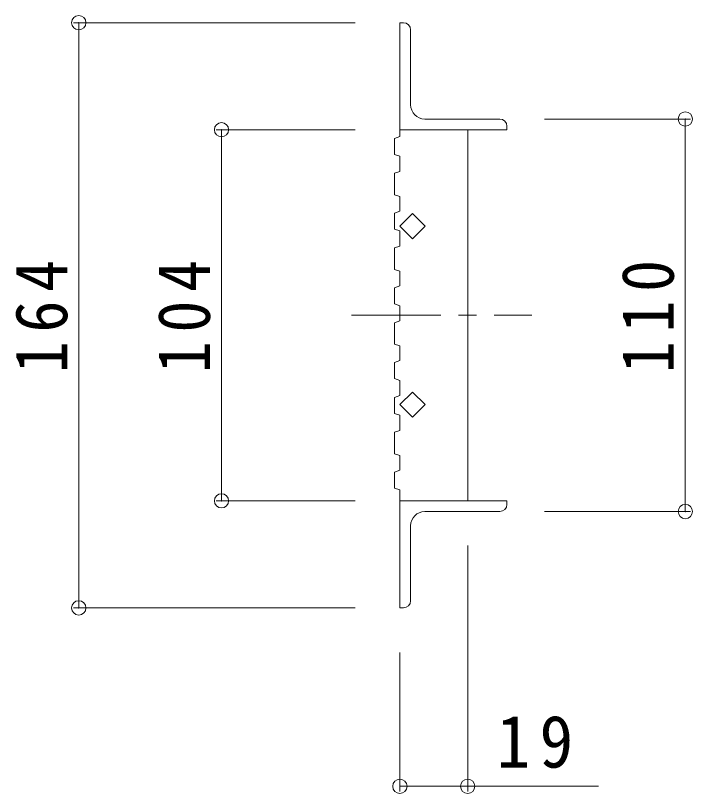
# Model space of a CAD drawing. Units: millimetres, scale not verified. Extents: x -732 to 815, y -684 to 500.
# Drawn here: x 490.5 to 680.2, y 132.4 to 350.4 of the extents above; entities that cross this region are included whole.
import ezdxf

# ---------------------------------------------------------------- set-up
doc = ezdxf.new("R2010")
doc.units = ezdxf.units.MM
doc.header["$LTSCALE"] = 5
doc.header["$PDMODE"] = 32
doc.header["$PDSIZE"] = 4
doc.linetypes.add('CHAIN1', pattern=[8, 5, -1, 1, -1])
for name, color, linetype, lineweight in [('A-1_ピット', 2, 'Continuous', 9), ('A-2_蓋', 3, 'Continuous', 9), ('A-4_寸法', 7, 'Continuous', 9)]:
    doc.layers.add(name, color=color, linetype=linetype, lineweight=lineweight)
doc.styles.add('ＭＳ ゴシック', font='')
doc.styles.get('ＭＳ ゴシック').set_extended_font_data('MS Gothic')

msp = doc.modelspace()

# ---------------------------------------------------------------- linework, layer by layer
at = {"layer": 'A-1_ピット'}
for p, q in [((599.177, 348.37), (598.177, 348.37)), ((598.177, 348.37), (598.177, 318.371)), ((601.177, 325.371), (601.177, 346.371)), ((605.177, 321.37), (626.177, 321.37)), ((598.177, 318.371), (628.177, 318.371)), ((628.177, 319.37), (628.177, 318.371)), ((598.177, 184.371), (598.177, 214.371)), ((598.177, 214.371), (628.177, 214.371)), ((628.177, 213.371), (628.177, 214.371)), ((605.177, 211.371), (626.177, 211.371)), ((601.177, 207.371), (601.177, 186.371)), ((599.177, 184.371), (598.177, 184.371))]:
    msp.add_line(p, q, dxfattribs=at)
for centre, radius, start, end in [((599.177, 346.371), 2, 0, 90), ((605.177, 325.371), 4, 180, 270), ((626.177, 319.37), 2, 0, 90), ((626.177, 213.371), 2, 270, 0), ((605.177, 207.371), 4, 90, 180), ((599.177, 186.371), 2, 270, 0)]:
    msp.add_arc(centre, radius, start, end, dxfattribs=at)
at = {"layer": 'A-2_蓋'}
for p, q in [((598.177, 316.459), (598.177, 318.371)), ((617.177, 318.371), (617.177, 214.371)), ((596.677, 315.944), (598.177, 316.459)), ((596.677, 311.443), (596.677, 315.944)), ((596.677, 311.443), (598.177, 310.928)), ((598.177, 306.679), (598.177, 310.928)), ((596.677, 306.163), (598.177, 306.679)), ((596.677, 300.163), (596.677, 306.163)), ((596.677, 300.163), (598.177, 299.648)), ((598.177, 295.525), (598.177, 299.648)), ((596.677, 295.009), (598.177, 295.525)), ((596.677, 290.509), (596.677, 295.009)), ((596.677, 290.509), (598.177, 289.994)), ((598.177, 285.744), (598.177, 289.994)), ((596.677, 285.229), (598.177, 285.744)), ((596.677, 279.229), (596.677, 285.229)), ((596.677, 279.229), (598.177, 278.713)), ((598.177, 274.59), (598.177, 278.713)), ((596.677, 274.075), (598.177, 274.59)), ((596.677, 269.575), (596.677, 274.075)), ((596.677, 269.575), (598.177, 269.059)), ((598.177, 264.81), (598.177, 269.059)), ((596.677, 264.294), (598.177, 264.81)), ((596.677, 258.294), (596.677, 264.294)), ((596.677, 258.294), (598.177, 257.779)), ((598.177, 253.656), (598.177, 257.779)), ((596.677, 253.141), (598.177, 253.656)), ((596.677, 248.64), (596.677, 253.141)), ((596.677, 248.64), (598.177, 248.125)), ((598.177, 243.875), (598.177, 248.125)), ((596.677, 243.36), (598.177, 243.875)), ((596.677, 238.86), (596.677, 243.36)), ((596.677, 238.86), (598.177, 238.345)), ((598.177, 234.095), (598.177, 238.345)), ((596.677, 233.579), (598.177, 234.095)), ((596.677, 227.579), (596.677, 233.579)), ((596.677, 227.579), (598.177, 227.064)), ((598.177, 222.941), (598.177, 227.064)), ((596.677, 222.426), (598.177, 222.941)), ((596.677, 217.926), (596.677, 222.426)), ((596.677, 217.926), (598.177, 217.41)), ((598.177, 214.371), (598.177, 217.41))]:
    msp.add_line(p, q, dxfattribs=at)
at = {"layer": 'A-2_蓋', "linetype": 'CHAIN1'}
msp.add_line((584.633, 266.371), (635.136, 266.371), dxfattribs=at)
at = {"layer": 'A-2_蓋'}
for points in [[(605.248, 291.335), (601.713, 287.8), (598.177, 291.335), (601.713, 294.871)], [(605.248, 241.335), (601.713, 237.8), (598.177, 241.335), (601.713, 244.871)]]:
    msp.add_lwpolyline(points, close=True, dxfattribs=at)
at = {"layer": 'A-4_寸法'}
for p, q in [((585.677, 348.37), (506.677, 348.37)), ((508.177, 184.371), (508.177, 348.37)), ((638.677, 321.37), (679.677, 321.37)), ((678.177, 211.371), (678.177, 321.37)), ((585.677, 318.371), (546.677, 318.371)), ((548.177, 214.371), (548.177, 318.371)), ((585.677, 214.371), (546.677, 214.371)), ((638.677, 211.371), (679.677, 211.371)), ((617.177, 201.871), (617.177, 132.871)), ((585.677, 184.371), (506.677, 184.371)), ((598.177, 171.871), (598.177, 132.871)), ((598.177, 134.371), (653.861, 134.371))]:
    msp.add_line(p, q, dxfattribs=at)
for p in [(508.177, 348.37), (678.177, 321.37), (548.177, 318.371), (548.177, 214.371), (678.177, 211.371), (508.177, 184.371), (598.177, 134.371), (617.177, 134.371)]:
    msp.add_point(p, dxfattribs=at)

# ---------------------------------------------------------------- texts
at = {"layer": 'A-4_寸法', "color": 2, "char_height": 14.66, "attachment_point": 7, "rotation": 90, "style": 'ＭＳ ゴシック'}
for s, insert in [('\\T1.27;\\W0.9;164', (505.177, 250.121)), ('\\T1.27;\\W0.9;104', (545.177, 250.121)), ('\\T1.27;\\W0.9;110', (675.177, 250.121))]:
    msp.add_mtext(s, dxfattribs=dict(at, insert=insert))
at = {"layer": 'A-4_寸法', "color": 2, "insert": (625.263, 139.371), "char_height": 14.66, "attachment_point": 7, "style": 'ＭＳ ゴシック'}
msp.add_mtext('\\T1.27;\\W0.95;19', dxfattribs=at)

doc.saveas('drawing.dxf')
